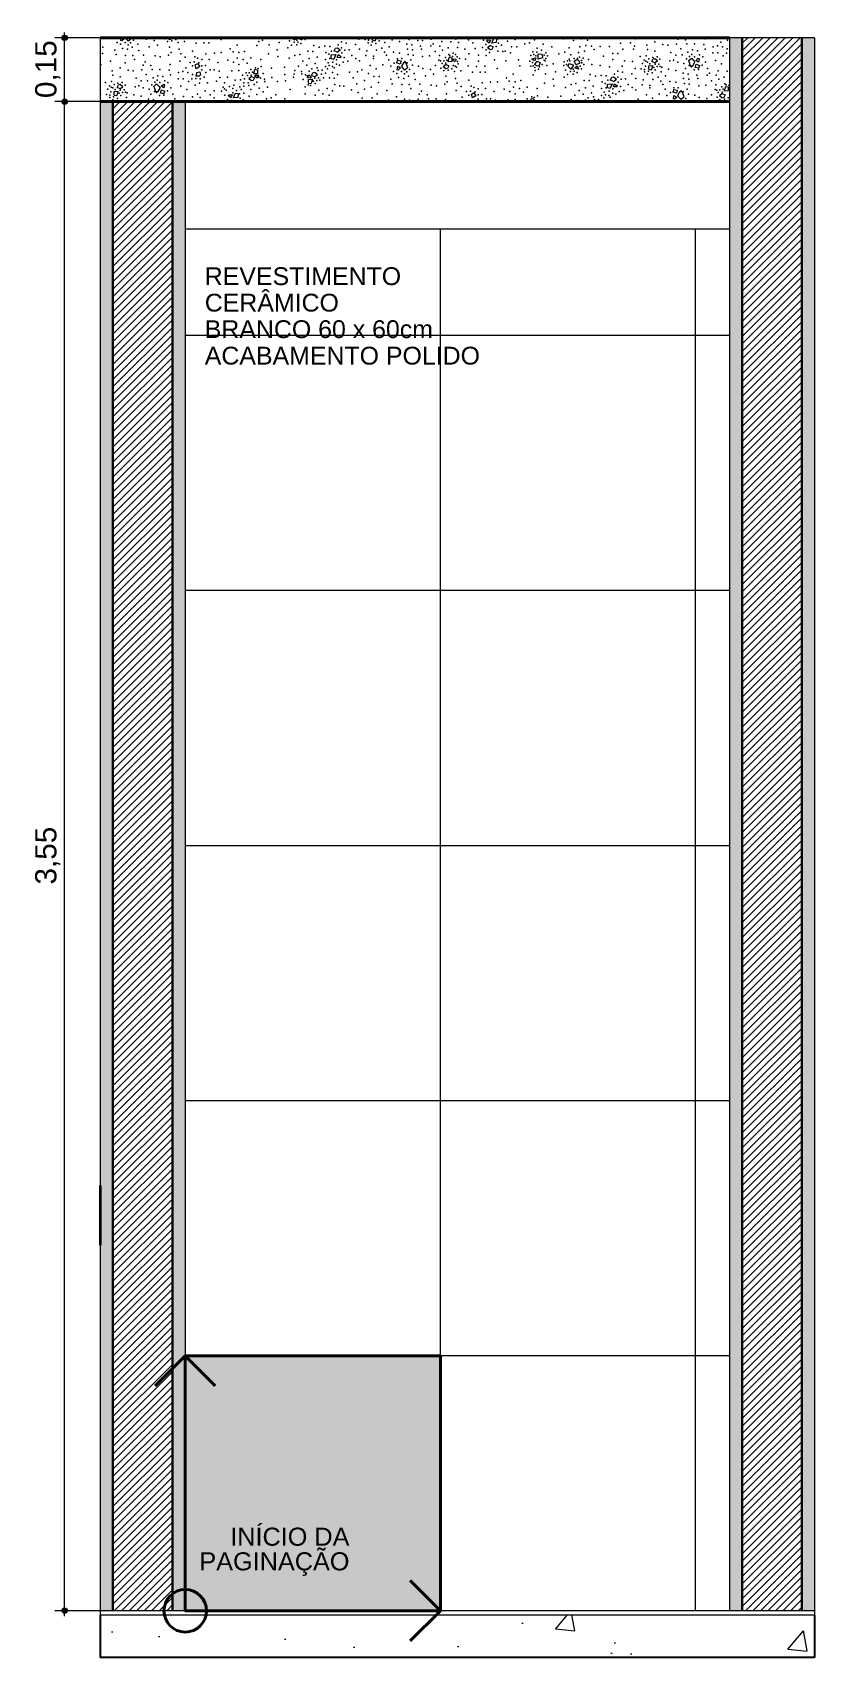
# Model space of a CAD drawing. Header units: metres. Extents: x -1.4 to 64, y -2.2 to 1.7.
# Drawn here: x 43.074 to 44.913, y -2.152 to 1.671 of the extents above; entities that cross this region are included whole.
import ezdxf

# ---------------------------------------------------------------- set-up
doc = ezdxf.new("R2010")
doc.units = ezdxf.units.M
doc.header["$MEASUREMENT"] = 0
for name, color, linetype, lineweight, true_color in [('0_Caneta_No__25', 7, 'Continuous', 13, 0x982312), ('ESTRUTURA-COB.EST_Caneta_No__9', 7, 'Continuous', 9, 0x020202), ('LAJES.EST_Caneta_No__254', 7, 'Continuous', 0, 0xd1c9ad), ('LAJES.EST_Caneta_No__97', 7, 'Continuous', 13, 0x6b6b6b), ('NOTAS-EXECUTIVO.ARQ_Caneta_No__12', 7, 'Continuous', 0, 0x030303), ('NOTAS-EXECUTIVO.ARQ_Caneta_No__24', 7, 'Continuous', 40, 0x851f10), ('PAREDE CONSTRUIR_Caneta_No__97', 7, 'Continuous', 13, 0x6b6b6b)]:
    doc.layers.add(name, color=color, linetype=linetype, lineweight=lineweight, true_color=true_color)
doc.layers.add('LAJES.EST', color=7, linetype='Continuous')
doc.layers.add('PAREDE CONSTRUIR', color=7, linetype='Continuous')
for name, color, linetype, lineweight in [('LAJES.EST_Caneta_No__1', 7, 'Continuous', 40), ('LAJES.EST_Caneta_No__241', 7, 'Continuous', 13), ('LAJES.EST_Caneta_No__4', 7, 'Continuous', 25), ('LAJES.EST_Caneta_No__7', 7, 'Continuous', 13), ('LOUCAS-METAIS.ARQ_Caneta_No__2', 7, 'Continuous', 35), ('NOTAS-EXECUTIVO.ARQ_Caneta_No__1', 7, 'Continuous', 40), ('PAREDE CONSTRUIR_Caneta_No__241', 7, 'Continuous', 13), ('PAREDE CONSTRUIR_Caneta_No__3', 7, 'Continuous', 30)]:
    doc.layers.add(name, color=color, linetype=linetype, lineweight=lineweight)
doc.styles.add('GENERATED_STYLE_1', font='arial.ttf')
doc.dimstyles.new('GENERATED_STYLE__1', dxfattribs={"dimtxt": 0.05, "dimasz": 0.02375, "dimexe": 0.18, "dimexo": 0.267183, "dimgap": 0, "dimtad": 1, "dimzin": 0, "dimdsep": 46, "dimtxsty": 'GENERATED_STYLE_1', "dimblk": 'ARROWHEAD_11', "dimblk1": 'ARROWHEAD_11', "dimblk2": 'ARROWHEAD_11', "dimcen": 0.09, "dimclrd": 256, "dimclre": 256, "dimclrt": 256, "dimadec": 0, "dimazin": 0, "dimtfac": 1, "dimtdec": 4, "dimtmove": 0, "dimatfit": 3, "dimfxl": 0, "dimtolj": 1, "dimtzin": 0, "dimarcsym": 0})
pattern_1 = [(45, (88.92751, -2.041855), (-0.0088388348, 0.0088388348), [])]

# ---------------------------------------------------------------- blocks, each defined once
blk = doc.blocks.new('*X122', base_point=(88.9275, -2.0419))
at = {"layer": 'LAJES.EST_Caneta_No__241', "color": 7, "linetype": 'Continuous', "lineweight": 13}
for p, q in [((43.282, 1.6518), (43.2831, 1.6581)), ((43.2845, 1.6508), (43.282, 1.6518)), ((43.29, 1.6559), (43.2845, 1.6508)), ((43.2861, 1.6581), (43.29, 1.6559)), ((43.2943, 1.6567), (43.2934, 1.6581)), ((43.3004, 1.6504), (43.2943, 1.6567)), ((43.3062, 1.656), (43.3004, 1.6504)), ((43.3059, 1.6581), (43.3062, 1.656)), ((43.3965, 1.6536), (43.3908, 1.6581)), ((43.4005, 1.6546), (43.3965, 1.6536)), ((43.4022, 1.6581), (43.4005, 1.6546)), ((43.6848, 1.6581), (43.6902, 1.6532)), ((43.694, 1.6581), (43.6902, 1.6532)), ((43.6998, 1.6563), (43.7022, 1.6581)), ((43.7075, 1.653), (43.6998, 1.6563)), ((43.7069, 1.6581), (43.7084, 1.6539)), ((43.7084, 1.6539), (43.7075, 1.653)), ((43.8739, 1.6527), (43.8741, 1.6581)), ((43.8739, 1.6527), (43.8804, 1.6513)), ((43.8821, 1.6581), (43.8804, 1.6513)), ((43.9831, 1.657), (43.9834, 1.6581)), ((43.9913, 1.6555), (43.9831, 1.657)), ((43.9913, 1.6555), (43.9923, 1.6581)), ((44.1428, 1.6506), (44.1434, 1.6532)), ((44.1485, 1.6458), (44.1428, 1.6506)), ((44.1434, 1.6532), (44.1514, 1.6529)), ((44.1514, 1.6529), (44.1485, 1.6458)), ((44.1546, 1.6459), (44.1589, 1.6566)), ((44.1651, 1.6469), (44.1546, 1.6459)), ((44.1654, 1.6552), (44.1589, 1.6566)), ((44.1654, 1.6552), (44.1651, 1.6469)), ((43.7767, 1.6095), (43.777, 1.6178)), ((43.7767, 1.6095), (43.7832, 1.608)), ((43.777, 1.6178), (43.7875, 1.6187)), ((43.7875, 1.6187), (43.7832, 1.608)), ((43.7841, 1.6274), (43.7872, 1.6338)), ((43.7908, 1.6242), (43.7841, 1.6274)), ((43.7872, 1.6338), (43.7913, 1.6348)), ((43.7907, 1.6118), (43.7936, 1.6188)), ((43.7987, 1.6114), (43.7907, 1.6118)), ((43.7908, 1.6242), (43.7976, 1.6298)), ((43.7913, 1.6348), (43.7976, 1.6298)), ((43.7936, 1.6188), (43.7994, 1.614)), ((43.7994, 1.614), (43.7987, 1.6114)), ((44.0518, 1.6015), (44.0544, 1.6118)), ((44.0608, 1.6104), (44.0544, 1.6118)), ((44.0608, 1.6104), (44.0605, 1.6021)), ((44.0627, 1.6057), (44.0634, 1.6084)), ((44.0668, 1.6024), (44.0627, 1.6057)), ((44.0634, 1.6084), (44.0697, 1.6081)), ((44.0707, 1.6065), (44.0695, 1.6034)), ((44.0707, 1.6065), (44.0697, 1.6081)), ((44.1513, 1.6404), (44.1445, 1.6348)), ((44.1508, 1.6298), (44.1445, 1.6348)), ((44.1549, 1.6308), (44.1508, 1.6298)), ((44.1513, 1.6404), (44.158, 1.6372)), ((44.158, 1.6372), (44.1549, 1.6308)), ((44.2495, 1.6075), (44.2496, 1.6089)), ((44.256, 1.6038), (44.2495, 1.6075)), ((44.2496, 1.6089), (44.2577, 1.6111)), ((44.2577, 1.6111), (44.256, 1.6038)), ((44.2635, 1.6082), (44.2632, 1.6195)), ((44.2727, 1.619), (44.2632, 1.6195)), ((44.2737, 1.6107), (44.2635, 1.6082)), ((44.2727, 1.619), (44.2737, 1.6107)), ((44.3484, 1.6029), (44.3542, 1.6069)), ((44.3542, 1.6069), (44.3583, 1.6058)), ((44.3583, 1.6058), (44.3613, 1.5983)), ((44.5311, 1.6021), (44.5342, 1.6084)), ((44.5342, 1.6084), (44.5383, 1.6095)), ((44.5383, 1.6095), (44.5446, 1.6044)), ((44.618, 1.6048), (44.6238, 1.6104)), ((44.6238, 1.6104), (44.6299, 1.6041)), ((44.6341, 1.6049), (44.6396, 1.61)), ((44.6396, 1.61), (44.6421, 1.609)), ((44.6421, 1.609), (44.6407, 1.6012)), ((43.4628, 1.5972), (43.4567, 1.5944)), ((43.4594, 1.5855), (43.4567, 1.5944)), ((43.4605, 1.5769), (43.4584, 1.5683)), ((43.4664, 1.5681), (43.4584, 1.5683)), ((43.4675, 1.5903), (43.4594, 1.5855)), ((43.4605, 1.5769), (43.4677, 1.5784)), ((43.4628, 1.5972), (43.4675, 1.5903)), ((43.4691, 1.5714), (43.4664, 1.5681)), ((43.4677, 1.5784), (43.4691, 1.5714)), ((43.5895, 1.5673), (43.5827, 1.5618)), ((43.5895, 1.5673), (43.5962, 1.5642)), ((43.5945, 1.5732), (43.5971, 1.5836)), ((43.6032, 1.5738), (43.5945, 1.5732)), ((43.6036, 1.5821), (43.5971, 1.5836)), ((43.5971, 1.568), (43.5978, 1.5706)), ((43.6029, 1.5632), (43.5971, 1.568)), ((43.5978, 1.5706), (43.6057, 1.5702)), ((43.6057, 1.5702), (43.6029, 1.5632)), ((43.6036, 1.5821), (43.6032, 1.5738)), ((43.7213, 1.5637), (43.7241, 1.5707)), ((43.7241, 1.5707), (43.7299, 1.5659)), ((43.7308, 1.5697), (43.7339, 1.5761)), ((43.7375, 1.5665), (43.7308, 1.5697)), ((43.7339, 1.5761), (43.738, 1.5771)), ((43.7375, 1.5665), (43.7443, 1.5721)), ((43.738, 1.5771), (43.7443, 1.5721)), ((43.9328, 1.6053), (43.9305, 1.599)), ((43.939, 1.5962), (43.9305, 1.599)), ((43.9318, 1.5832), (43.9332, 1.5911)), ((43.9343, 1.5822), (43.9318, 1.5832)), ((43.9328, 1.6053), (43.941, 1.6038)), ((43.9332, 1.5911), (43.9398, 1.5873)), ((43.9398, 1.5873), (43.9343, 1.5822)), ((43.941, 1.6038), (43.939, 1.5962)), ((43.9465, 1.5996), (43.9419, 1.5917)), ((43.9441, 1.5882), (43.9419, 1.5917)), ((43.9502, 1.5819), (43.9441, 1.5882)), ((43.9525, 1.6), (43.9465, 1.5996)), ((43.956, 1.5874), (43.9502, 1.5819)), ((43.9555, 1.5916), (43.9525, 1.6)), ((43.9555, 1.5916), (43.956, 1.5874)), ((44.0468, 1.5956), (44.0399, 1.59)), ((44.0463, 1.585), (44.0399, 1.59)), ((44.0504, 1.586), (44.0463, 1.585)), ((44.0468, 1.5956), (44.0534, 1.5924)), ((44.0534, 1.5924), (44.0504, 1.586)), ((44.0605, 1.6021), (44.0518, 1.6015)), ((44.0668, 1.6024), (44.0695, 1.6034)), ((44.2606, 1.6035), (44.2553, 1.5956)), ((44.2623, 1.5917), (44.2553, 1.5956)), ((44.2606, 1.6035), (44.2683, 1.6001)), ((44.2662, 1.5933), (44.2623, 1.5917)), ((44.2683, 1.6001), (44.2662, 1.5933)), ((44.333, 1.5911), (44.3374, 1.5981)), ((44.333, 1.5911), (44.3401, 1.5847)), ((44.3374, 1.5981), (44.347, 1.5937)), ((44.347, 1.5937), (44.3401, 1.5847)), ((44.3522, 1.5955), (44.3484, 1.6029)), ((44.3497, 1.5877), (44.3556, 1.5924)), ((44.3573, 1.5844), (44.3497, 1.5877)), ((44.3522, 1.5955), (44.3613, 1.5983)), ((44.3556, 1.5924), (44.3583, 1.5853)), ((44.3583, 1.5853), (44.3573, 1.5844)), ((44.5237, 1.5841), (44.524, 1.5924)), ((44.5237, 1.5841), (44.5302, 1.5827)), ((44.524, 1.5924), (44.5327, 1.593)), ((44.5327, 1.593), (44.5302, 1.5827)), ((44.5378, 1.5989), (44.5311, 1.6021)), ((44.5378, 1.5989), (44.5446, 1.6044)), ((44.6184, 1.6006), (44.618, 1.6048)), ((44.6184, 1.6006), (44.6214, 1.5922)), ((44.6214, 1.5922), (44.6274, 1.5926)), ((44.6274, 1.5926), (44.632, 1.6006)), ((44.6299, 1.6041), (44.632, 1.6006)), ((44.6329, 1.5884), (44.635, 1.5961)), ((44.6411, 1.5869), (44.6329, 1.5884)), ((44.6407, 1.6012), (44.6341, 1.6049)), ((44.635, 1.5961), (44.6434, 1.5932)), ((44.6411, 1.5869), (44.6434, 1.5932)), ((43.2661, 1.5235), (43.2665, 1.5318)), ((43.2665, 1.5318), (43.2752, 1.5324)), ((43.2752, 1.5324), (43.2726, 1.5221)), ((43.2735, 1.5415), (43.2766, 1.5478)), ((43.2802, 1.5383), (43.2735, 1.5415)), ((43.2766, 1.5478), (43.2807, 1.5489)), ((43.2802, 1.5383), (43.287, 1.5439)), ((43.2807, 1.5489), (43.287, 1.5439)), ((43.3604, 1.5442), (43.3662, 1.5498)), ((43.3608, 1.54), (43.3604, 1.5442)), ((43.3608, 1.54), (43.3638, 1.5316)), ((43.3638, 1.5316), (43.3698, 1.532)), ((43.3662, 1.5498), (43.3723, 1.5435)), ((43.3698, 1.532), (43.3744, 1.54)), ((43.3723, 1.5435), (43.3744, 1.54)), ((43.3753, 1.5278), (43.3774, 1.5355)), ((43.3765, 1.5443), (43.3821, 1.5494)), ((43.3831, 1.5406), (43.3765, 1.5443)), ((43.3774, 1.5355), (43.3858, 1.5326)), ((43.3821, 1.5494), (43.3846, 1.5484)), ((43.3846, 1.5484), (43.3831, 1.5406)), ((43.3835, 1.5263), (43.3858, 1.5326)), ((43.589, 1.5568), (43.5827, 1.5618)), ((43.5931, 1.5578), (43.589, 1.5568)), ((43.5962, 1.5642), (43.5931, 1.5578)), ((43.7292, 1.5633), (43.7213, 1.5637)), ((43.7234, 1.5518), (43.7237, 1.5601)), ((43.7234, 1.5518), (43.7299, 1.5503)), ((43.7237, 1.5601), (43.7324, 1.5606)), ((43.7299, 1.5659), (43.7292, 1.5633)), ((43.7324, 1.5606), (43.7299, 1.5503)), ((44.4265, 1.5409), (44.4268, 1.5492)), ((44.4265, 1.5409), (44.433, 1.5394)), ((44.4268, 1.5492), (44.4373, 1.5501)), ((44.4373, 1.5501), (44.433, 1.5394)), ((44.4339, 1.5588), (44.437, 1.5652)), ((44.4406, 1.5557), (44.4339, 1.5588)), ((44.437, 1.5652), (44.4411, 1.5662)), ((44.4405, 1.5432), (44.4434, 1.5502)), ((44.4485, 1.5428), (44.4405, 1.5432)), ((44.4406, 1.5557), (44.4474, 1.5612)), ((44.4411, 1.5662), (44.4474, 1.5612)), ((44.4434, 1.5502), (44.4492, 1.5454)), ((44.4492, 1.5454), (44.4485, 1.5428)), ((44.5826, 1.5367), (44.5803, 1.5305)), ((44.5888, 1.5276), (44.5803, 1.5305)), ((44.5826, 1.5367), (44.5908, 1.5353)), ((44.5908, 1.5353), (44.5888, 1.5276)), ((44.5963, 1.5311), (44.5917, 1.5231)), ((44.6023, 1.5314), (44.5963, 1.5311)), ((44.6053, 1.523), (44.6023, 1.5314)), ((44.7016, 1.5329), (44.7042, 1.5432)), ((44.7103, 1.5335), (44.7016, 1.5329)), ((44.7107, 1.5418), (44.7042, 1.5432)), ((44.7107, 1.5418), (44.7103, 1.5335)), ((44.7125, 1.5371), (44.7132, 1.5398)), ((44.7135, 1.5363), (44.7125, 1.5371)), ((44.7132, 1.5398), (44.7135, 1.5397)), ((43.2661, 1.5235), (43.2726, 1.5221)), ((43.3835, 1.5263), (43.3753, 1.5278)), ((43.535, 1.5214), (43.5357, 1.524)), ((43.5408, 1.5166), (43.535, 1.5214)), ((43.5357, 1.524), (43.5436, 1.5237)), ((43.5436, 1.5112), (43.5398, 1.5081)), ((43.5436, 1.5237), (43.5408, 1.5166)), ((43.5436, 1.5112), (43.55, 1.5081)), ((43.5469, 1.5167), (43.5512, 1.5274)), ((43.5573, 1.5177), (43.5469, 1.5167)), ((43.5577, 1.526), (43.5512, 1.5274)), ((43.5577, 1.526), (43.5573, 1.5177)), ((44.1126, 1.5286), (44.1065, 1.5258)), ((44.1092, 1.5169), (44.1065, 1.5258)), ((44.1173, 1.5217), (44.1092, 1.5169)), ((44.1103, 1.5083), (44.1102, 1.5081)), ((44.1103, 1.5083), (44.1175, 1.5098)), ((44.1126, 1.5286), (44.1173, 1.5217)), ((44.1175, 1.5098), (44.1178, 1.5081)), ((44.2452, 1.5081), (44.2469, 1.515)), ((44.2534, 1.5135), (44.2469, 1.515)), ((44.2534, 1.5135), (44.2532, 1.5081)), ((44.3863, 1.5081), (44.3878, 1.5085)), ((44.3878, 1.5085), (44.3883, 1.5081)), ((44.5816, 1.5146), (44.583, 1.5225)), ((44.5841, 1.5136), (44.5816, 1.5146)), ((44.583, 1.5225), (44.5896, 1.5187)), ((44.5896, 1.5187), (44.5841, 1.5136)), ((44.5939, 1.5196), (44.5917, 1.5231)), ((44.6, 1.5133), (44.5939, 1.5196)), ((44.6058, 1.5188), (44.6, 1.5133)), ((44.6053, 1.523), (44.6058, 1.5188)), ((44.6966, 1.527), (44.6898, 1.5214)), ((44.6961, 1.5164), (44.6898, 1.5214)), ((44.7002, 1.5175), (44.6961, 1.5164)), ((44.6966, 1.527), (44.7033, 1.5238)), ((44.7033, 1.5238), (44.7002, 1.5175))]:
    blk.add_line(p, q, dxfattribs=at)
for p in [(43.2736, 1.6472), (43.2925, 1.6474), (43.3045, 1.6467), (43.3115, 1.6524), (43.3422, 1.6549), (43.3603, 1.6522), (43.3851, 1.6555), (43.3916, 1.6495), (43.4019, 1.6509), (43.411, 1.6541), (43.4169, 1.6474), (43.4216, 1.6575), (43.4315, 1.6491), (43.4592, 1.6459), (43.477, 1.6462), (43.4889, 1.6463), (43.5176, 1.6544), (43.6063, 1.6568), (43.6067, 1.6498), (43.6149, 1.6529), (43.6547, 1.6471), (43.6784, 1.651), (43.6897, 1.6477), (43.6963, 1.6528), (43.6982, 1.6479), (43.7057, 1.645), (43.7155, 1.654), (43.801, 1.6483), (43.8119, 1.6459), (43.8421, 1.6548), (43.8563, 1.654), (43.8636, 1.6466), (43.8642, 1.6523), (43.8729, 1.6485), (43.8816, 1.6445), (43.8856, 1.6573), (43.8893, 1.6512), (43.9032, 1.6469), (43.905, 1.6578), (43.9202, 1.6533), (43.9373, 1.6497), (43.9603, 1.6545), (43.9809, 1.6517), (43.9912, 1.6521), (44.0118, 1.6546), (44.0169, 1.6439), (44.037, 1.6491), (44.0583, 1.6484), (44.0701, 1.6546), (44.0765, 1.6469), (44.0999, 1.6534), (44.1096, 1.6462), (44.1346, 1.6527), (44.1689, 1.6555), (44.1706, 1.6454), (44.1791, 1.6572), (44.1914, 1.6502), (44.2094, 1.6538), (44.2321, 1.6438), (44.2432, 1.6462), (44.2546, 1.6536), (44.3233, 1.6556), (44.347, 1.6521), (44.3648, 1.6559), (44.3794, 1.6528), (44.4573, 1.6453), (44.4805, 1.6461), (44.4925, 1.6556), (44.5379, 1.6485), (44.5918, 1.6547), (44.61, 1.6533), (44.6136, 1.6439), (44.631, 1.644), (44.6558, 1.6557), (44.6928, 1.6479), (44.7085, 1.6526), (43.2386, 1.6215), (43.2394, 1.6361), (43.2675, 1.6293), (43.2707, 1.6186), (43.2813, 1.643), (43.2856, 1.6331), (43.2931, 1.6168), (43.2977, 1.6312), (43.2992, 1.6417), (43.3088, 1.6364), (43.3105, 1.6169), (43.3142, 1.6075), (43.3221, 1.6429), (43.3247, 1.6284), (43.3351, 1.6176), (43.3485, 1.6371), (43.3624, 1.6154), (43.3679, 1.641), (43.3745, 1.6135), (43.3943, 1.6177), (43.3964, 1.6364), (43.4, 1.6234), (43.4191, 1.6313), (43.4231, 1.6201), (43.4329, 1.6124), (43.4505, 1.6268), (43.4561, 1.6132), (43.4623, 1.61), (43.4724, 1.607), (43.4818, 1.6205), (43.4901, 1.6072), (43.5019, 1.6224), (43.518, 1.6234), (43.5334, 1.6056), (43.5394, 1.6323), (43.5459, 1.6248), (43.5553, 1.6411), (43.5554, 1.6103), (43.5593, 1.6234), (43.57, 1.6072), (43.5731, 1.626), (43.5878, 1.611), (43.6019, 1.64), (43.6114, 1.6074), (43.629, 1.6203), (43.6307, 1.6419), (43.6493, 1.6297), (43.6509, 1.6138), (43.6748, 1.6343), (43.6782, 1.6102), (43.6831, 1.6408), (43.6915, 1.6169), (43.696, 1.6413), (43.7027, 1.6192), (43.7217, 1.6264), (43.7253, 1.6093), (43.7335, 1.6263), (43.7363, 1.6404), (43.7434, 1.6128), (43.7485, 1.6363), (43.7616, 1.6384), (43.763, 1.6075), (43.7645, 1.6235), (43.7715, 1.6193), (43.7732, 1.6091), (43.7737, 1.6376), (43.7775, 1.6271), (43.7892, 1.6064), (43.7932, 1.6414), (43.8007, 1.6344), (43.8017, 1.6225), (43.8076, 1.6119), (43.8091, 1.6293), (43.8191, 1.6299), (43.8252, 1.6169), (43.834, 1.6423), (43.8349, 1.6097), (43.8437, 1.6313), (43.8582, 1.6162), (43.8609, 1.6279), (43.8708, 1.6412), (43.8764, 1.6094), (43.8765, 1.6147), (43.8831, 1.6288), (43.8962, 1.634), (43.9023, 1.6244), (43.9072, 1.617), (43.9123, 1.6062), (43.9134, 1.6373), (43.9235, 1.624), (43.9329, 1.6088), (43.9373, 1.6222), (43.9432, 1.6091), (43.9549, 1.6433), (43.9559, 1.6313), (43.9579, 1.6192), (43.9639, 1.6063), (43.9663, 1.6416), (43.9682, 1.6295), (43.9692, 1.6176), (43.9868, 1.6387), (43.9889, 1.6313), (43.9917, 1.614), (44.0081, 1.6157), (44.0112, 1.6391), (44.0213, 1.6258), (44.0315, 1.6162), (44.0324, 1.6387), (44.0385, 1.629), (44.0454, 1.6118), (44.0491, 1.6057), (44.0516, 1.6343), (44.0531, 1.6186), (44.0559, 1.6161), (44.0619, 1.6145), (44.064, 1.6219), (44.0691, 1.6189), (44.0727, 1.6132), (44.0738, 1.6351), (44.0785, 1.6091), (44.0911, 1.6318), (44.0926, 1.6082), (44.1008, 1.6208), (44.1156, 1.6332), (44.1229, 1.6172), (44.133, 1.6353), (44.1404, 1.6422), (44.1411, 1.6163), (44.1414, 1.6302), (44.1489, 1.6233), (44.1609, 1.6065), (44.1646, 1.6376), (44.1684, 1.627), (44.1776, 1.6412), (44.1805, 1.6263), (44.1863, 1.6268), (44.1985, 1.6227), (44.2012, 1.6367), (44.213, 1.6367), (44.2175, 1.6063), (44.2461, 1.6162), (44.2512, 1.6252), (44.2537, 1.6187), (44.2582, 1.6161), (44.2602, 1.6242), (44.2609, 1.6338), (44.271, 1.6287), (44.2755, 1.6435), (44.2774, 1.6057), (44.2778, 1.6176), (44.2812, 1.623), (44.2815, 1.6095), (44.2856, 1.6159), (44.2958, 1.6367), (44.3121, 1.6204), (44.3266, 1.6243), (44.3364, 1.6346), (44.3367, 1.6078), (44.3403, 1.6182), (44.348, 1.6098), (44.3557, 1.6098), (44.3583, 1.6235), (44.3611, 1.613), (44.3616, 1.6371), (44.3694, 1.6103), (44.3724, 1.6265), (44.3754, 1.6397), (44.3819, 1.6068), (44.3889, 1.6383), (44.3954, 1.6308), (44.4094, 1.6381), (44.4175, 1.6148), (44.4317, 1.6381), (44.4388, 1.6213), (44.4394, 1.6072), (44.4507, 1.6214), (44.463, 1.6318), (44.4874, 1.6318), (44.4904, 1.6384), (44.5032, 1.614), (44.5132, 1.6055), (44.5179, 1.6156), (44.5191, 1.6409), (44.5204, 1.6306), (44.5238, 1.609), (44.5329, 1.6122), (44.5383, 1.6267), (44.5431, 1.6135), (44.5497, 1.6076), (44.5566, 1.6428), (44.5688, 1.6409), (44.5757, 1.6237), (44.5819, 1.6059), (44.5875, 1.6177), (44.589, 1.6432), (44.5994, 1.6324), (44.6021, 1.6179), (44.6126, 1.6084), (44.6153, 1.6244), (44.6196, 1.6141), (44.6249, 1.6191), (44.6264, 1.6296), (44.6316, 1.6134), (44.6385, 1.6277), (44.6428, 1.6178), (44.6505, 1.6136), (44.6534, 1.6423), (44.6566, 1.6315), (44.6741, 1.6225), (44.6748, 1.6371), (44.6855, 1.6394), (44.6862, 1.6226), (44.6972, 1.6372), (44.6988, 1.6159), (44.7065, 1.6223), (44.7083, 1.6323), (43.2349, 1.5951), (43.2576, 1.6029), (43.2615, 1.5803), (43.2628, 1.57), (43.2803, 1.5879), (43.2923, 1.5996), (43.299, 1.5822), (43.3112, 1.5803), (43.3314, 1.5826), (43.3342, 1.5941), (43.3393, 1.6015), (43.3418, 1.5718), (43.3524, 1.5927), (43.356, 1.5833), (43.3688, 1.569), (43.3734, 1.5834), (43.3958, 1.5817), (43.3982, 1.5951), (43.3991, 1.5709), (43.4173, 1.5765), (43.421, 1.6029), (43.4279, 1.5788), (43.4352, 1.5873), (43.4396, 1.5766), (43.445, 1.6003), (43.4507, 1.5717), (43.4509, 1.592), (43.4544, 1.6016), (43.4653, 1.5995), (43.4727, 1.5826), (43.4728, 1.5925), (43.4809, 1.5933), (43.4822, 1.5765), (43.4923, 1.5832), (43.5013, 1.5829), (43.5101, 1.6002), (43.5133, 1.5797), (43.5433, 1.5807), (43.5473, 1.6006), (43.5594, 1.5816), (43.5598, 1.595), (43.5685, 1.57), (43.5768, 1.5755), (43.5789, 1.5986), (43.5801, 1.5697), (43.5841, 1.5758), (43.5881, 1.5836), (43.5889, 1.5703), (43.5919, 1.5775), (43.5986, 1.5878), (43.6046, 1.5863), (43.6118, 1.5906), (43.6165, 1.5742), (43.6361, 1.5867), (43.6673, 1.5891), (43.6675, 1.572), (43.6897, 1.5725), (43.6912, 1.5813), (43.7, 1.5915), (43.7066, 1.5789), (43.7075, 1.5734), (43.71, 1.6029), (43.7162, 1.5707), (43.7197, 1.5941), (43.7203, 1.5687), (43.7252, 1.58), (43.7316, 1.5852), (43.7393, 1.5976), (43.7437, 1.5878), (43.7459, 1.5815), (43.754, 1.5726), (43.7556, 1.5818), (43.7631, 1.5909), (43.7633, 1.5746), (43.7681, 1.5853), (43.7693, 1.5989), (43.7723, 1.5927), (43.7796, 1.591), (43.7802, 1.5768), (43.7807, 1.6009), (43.7834, 1.5875), (43.789, 1.5962), (43.7913, 1.5718), (43.7966, 1.594), (43.8046, 1.6007), (43.8155, 1.6031), (43.8195, 1.5771), (43.8389, 1.5779), (43.8434, 1.604), (43.849, 1.5825), (43.8644, 1.5741), (43.8688, 1.593), (43.8771, 1.5674), (43.8824, 1.5851), (43.8892, 1.5675), (43.8984, 1.5943), (43.9167, 1.5914), (43.9235, 1.5786), (43.9249, 1.5984), (43.9311, 1.5744), (43.9423, 1.5788), (43.949, 1.5731), (43.9501, 1.6021), (43.9543, 1.5781), (43.9551, 1.5996), (43.9586, 1.5678), (43.9613, 1.5838), (43.9677, 1.5941), (43.9719, 1.5743), (43.982, 1.5915), (43.9921, 1.5863), (43.9983, 1.5685), (44.0102, 1.5836), (44.0177, 1.5724), (44.0218, 1.593), (44.0298, 1.6053), (44.0341, 1.6038), (44.0349, 1.5869), (44.0374, 1.598), (44.0414, 1.6041), (44.0414, 1.5809), (44.0462, 1.5986), (44.0463, 1.5678), (44.0517, 1.5823), (44.0608, 1.5855), (44.0639, 1.5934), (44.0667, 1.5788), (44.068, 1.5915), (44.0714, 1.5889), (44.0738, 1.6024), (44.0756, 1.5967), (44.0813, 1.5805), (44.0989, 1.5921), (44.1091, 1.5773), (44.1182, 1.5904), (44.123, 1.6029), (44.1268, 1.5776), (44.1381, 1.5918), (44.1387, 1.5777), (44.1675, 1.5858), (44.1877, 1.6041), (44.2051, 1.5725), (44.2205, 1.5924), (44.2441, 1.603), (44.2461, 1.5916), (44.2506, 1.6003), (44.2517, 1.5714), (44.252, 1.592), (44.2561, 1.5882), (44.2565, 1.5812), (44.2647, 1.5843), (44.2669, 1.5902), (44.2729, 1.595), (44.2804, 1.6037), (44.2805, 1.5733), (44.2841, 1.5933), (44.2986, 1.5972), (44.3045, 1.5785), (44.3239, 1.5933), (44.325, 1.6016), (44.3282, 1.5824), (44.3299, 1.5954), (44.3322, 1.604), (44.3329, 1.5722), (44.3378, 1.6043), (44.3395, 1.5791), (44.3458, 1.5727), (44.3461, 1.5842), (44.348, 1.5793), (44.3555, 1.5764), (44.362, 1.5916), (44.3653, 1.5854), (44.3654, 1.6045), (44.3661, 1.599), (44.3709, 1.5955), (44.3861, 1.5718), (44.3899, 1.595), (44.3983, 1.5677), (44.4094, 1.5933), (44.4114, 1.5698), (44.4235, 1.569), (44.4311, 1.5896), (44.443, 1.5728), (44.4509, 1.5797), (44.4615, 1.5916), (44.4617, 1.5773), (44.4664, 1.6041), (44.4838, 1.5737), (44.4857, 1.6024), (44.492, 1.5863), (44.5061, 1.5854), (44.5089, 1.5978), (44.5134, 1.578), (44.514, 1.5837), (44.5163, 1.5915), (44.5165, 1.603), (44.5206, 1.601), (44.5206, 1.5726), (44.5227, 1.58), (44.5261, 1.5972), (44.5314, 1.5759), (44.5354, 1.5887), (44.5384, 1.5959), (44.5391, 1.5826), (44.5432, 1.5904), (44.5472, 1.5965), (44.5504, 1.5907), (44.5531, 1.5783), (44.5548, 1.5892), (44.5632, 1.5687), (44.57, 1.5847), (44.5734, 1.6037), (44.5872, 1.5811), (44.5919, 1.6008), (44.6048, 1.5747), (44.6063, 1.5981), (44.6101, 1.5859), (44.6161, 1.573), (44.6188, 1.5927), (44.6238, 1.5901), (44.6307, 1.5831), (44.6366, 1.5701), (44.641, 1.5835), (44.649, 1.5938), (44.6573, 1.6008), (44.661, 1.5705), (44.6616, 1.586), (44.6668, 1.5753), (44.6809, 1.6049), (44.6822, 1.5701), (44.6869, 1.5805), (44.6945, 1.597), (44.7081, 1.5798), (43.2457, 1.5534), (43.2513, 1.5372), (43.2556, 1.5449), (43.2587, 1.5309), (43.259, 1.5424), (43.2603, 1.5551), (43.263, 1.5404), (43.2662, 1.5484), (43.2685, 1.5366), (43.2753, 1.5516), (43.2807, 1.5661), (43.2808, 1.5353), (43.2855, 1.5529), (43.2856, 1.5298), (43.2896, 1.5359), (43.2921, 1.547), (43.2928, 1.5301), (43.3158, 1.5431), (43.3181, 1.5631), (43.3243, 1.5453), (43.3299, 1.5571), (43.3343, 1.5402), (43.3445, 1.5573), (43.3487, 1.5375), (43.355, 1.5478), (43.3577, 1.5638), (43.3612, 1.5321), (43.362, 1.5535), (43.3662, 1.5296), (43.3674, 1.5586), (43.374, 1.5528), (43.381, 1.5671), (43.3852, 1.5573), (43.3914, 1.5332), (43.3929, 1.553), (43.3997, 1.5403), (43.4165, 1.5619), (43.4233, 1.5443), (43.4286, 1.562), (43.4369, 1.5364), (43.4413, 1.5553), (43.4489, 1.5617), (43.4567, 1.5469), (43.4587, 1.5627), (43.4668, 1.5515), (43.4689, 1.5618), (43.4776, 1.5652), (43.4807, 1.5332), (43.4862, 1.5522), (43.5018, 1.5338), (43.507, 1.556), (43.5149, 1.5647), (43.5188, 1.5324), (43.5223, 1.5418), (43.5255, 1.5526), (43.5261, 1.5384), (43.5297, 1.5348), (43.5329, 1.5652), (43.5376, 1.544), (43.5451, 1.529), (43.5454, 1.5392), (43.548, 1.5466), (43.5506, 1.5583), (43.5537, 1.5345), (43.5621, 1.5428), (43.5637, 1.5593), (43.565, 1.5365), (43.5713, 1.5446), (43.5714, 1.5521), (43.573, 1.5613), (43.5811, 1.5524), (43.5833, 1.5461), (43.5877, 1.5363), (43.5953, 1.5487), (43.6018, 1.5539), (43.6066, 1.5652), (43.6073, 1.5398), (43.6107, 1.5632), (43.617, 1.531), (43.6195, 1.5605), (43.6204, 1.555), (43.627, 1.5424), (43.6374, 1.5648), (43.6505, 1.5551), (43.6689, 1.5573), (43.6801, 1.5366), (43.6877, 1.5656), (43.7105, 1.5597), (43.7152, 1.5432), (43.7224, 1.5476), (43.7284, 1.5461), (43.7351, 1.5564), (43.7381, 1.5635), (43.7388, 1.5503), (43.7429, 1.5581), (43.7469, 1.5642), (43.748, 1.5353), (43.7501, 1.5584), (43.7585, 1.5639), (43.7671, 1.5388), (43.7728, 1.5642), (43.7796, 1.5332), (43.7834, 1.5631), (43.785, 1.5481), (43.797, 1.5449), (43.8061, 1.5446), (43.8247, 1.536), (43.8281, 1.5641), (43.8373, 1.5501), (43.8404, 1.5298), (43.8548, 1.5374), (43.855, 1.5576), (43.8705, 1.5421), (43.8884, 1.5529), (43.9075, 1.5343), (43.9173, 1.5607), (43.9205, 1.55), (43.9354, 1.5645), (43.9421, 1.531), (43.9429, 1.5482), (43.9476, 1.5626), (43.9603, 1.5483), (43.964, 1.5389), (43.9745, 1.5598), (43.985, 1.5491), (43.9891, 1.5329), (44.0122, 1.5468), (44.0244, 1.5449), (44.0442, 1.5491), (44.0499, 1.5548), (44.0689, 1.5627), (44.0708, 1.5343), (44.0729, 1.5516), (44.0827, 1.5439), (44.0948, 1.5317), (44.1003, 1.5582), (44.1043, 1.533), (44.106, 1.5446), (44.1121, 1.5414), (44.1151, 1.5309), (44.1222, 1.5384), (44.1316, 1.5519), (44.1399, 1.5386), (44.1517, 1.5538), (44.1599, 1.5316), (44.1678, 1.5549), (44.1832, 1.537), (44.1892, 1.5637), (44.1957, 1.5562), (44.1971, 1.5321), (44.2052, 1.5417), (44.2091, 1.5548), (44.2198, 1.5386), (44.2229, 1.5574), (44.2288, 1.53), (44.2376, 1.5424), (44.2612, 1.5388), (44.2788, 1.5517), (44.2991, 1.5612), (44.3007, 1.5453), (44.3246, 1.5657), (44.328, 1.5416), (44.3413, 1.5483), (44.3525, 1.5506), (44.3598, 1.5343), (44.3715, 1.5578), (44.3751, 1.5407), (44.3833, 1.5577), (44.3891, 1.529), (44.3932, 1.5442), (44.4129, 1.5389), (44.4143, 1.5549), (44.4191, 1.5303), (44.4213, 1.5507), (44.4231, 1.5405), (44.4274, 1.5585), (44.4305, 1.5323), (44.4391, 1.5378), (44.4506, 1.5658), (44.4515, 1.5539), (44.4544, 1.5321), (44.4574, 1.5433), (44.4589, 1.5607), (44.4653, 1.5345), (44.4689, 1.5613), (44.475, 1.5483), (44.4847, 1.5411), (44.4932, 1.5354), (44.4935, 1.5627), (44.508, 1.5476), (44.5107, 1.5594), (44.5262, 1.5408), (44.5263, 1.5461), (44.5329, 1.5602), (44.546, 1.5654), (44.5522, 1.5558), (44.557, 1.5484), (44.5622, 1.5376), (44.5734, 1.5554), (44.5747, 1.5298), (44.5827, 1.5402), (44.5872, 1.5536), (44.5931, 1.5405), (44.6, 1.5335), (44.6049, 1.531), (44.6057, 1.5627), (44.6077, 1.5506), (44.6137, 1.5377), (44.6181, 1.5609), (44.619, 1.549), (44.6387, 1.5627), (44.6415, 1.5454), (44.6579, 1.5471), (44.6711, 1.5572), (44.6796, 1.5367), (44.6813, 1.5476), (44.6839, 1.5352), (44.6872, 1.5294), (44.6883, 1.5605), (44.6912, 1.5355), (44.6952, 1.5432), (44.696, 1.53), (44.699, 1.5371), (44.7014, 1.5657), (44.7029, 1.55), (44.7057, 1.5475), (44.7117, 1.5459), (43.2344, 1.5257), (43.2485, 1.5248), (43.2558, 1.5174), (43.2564, 1.5231), (43.263, 1.512), (43.2651, 1.5194), (43.2738, 1.5153), (43.2778, 1.5282), (43.2816, 1.5221), (43.2955, 1.5177), (43.2972, 1.5286), (43.3124, 1.5242), (43.3296, 1.5205), (43.3472, 1.5141), (43.3525, 1.5254), (43.3585, 1.5124), (43.3731, 1.5225), (43.379, 1.5095), (43.3834, 1.5229), (43.4034, 1.5099), (43.404, 1.5254), (43.4092, 1.5147), (43.4246, 1.5095), (43.4293, 1.5199), (43.4505, 1.5192), (43.4623, 1.5254), (43.4688, 1.5177), (43.4921, 1.5242), (43.5018, 1.517), (43.5268, 1.5235), (43.5327, 1.513), (43.5568, 1.5084), (43.5611, 1.5264), (43.5629, 1.5162), (43.5698, 1.512), (43.5713, 1.528), (43.5836, 1.5211), (43.6016, 1.5246), (43.6243, 1.5147), (43.6355, 1.517), (43.6468, 1.5244), (43.6678, 1.5143), (43.7156, 1.5265), (43.7392, 1.5229), (43.757, 1.5267), (43.7677, 1.5105), (43.7716, 1.5236), (43.7811, 1.5091), (43.8016, 1.5089), (43.8239, 1.5089), (43.8495, 1.5161), (43.8728, 1.5169), (43.8826, 1.5092), (43.8847, 1.5265), (43.9113, 1.5117), (43.9301, 1.5193), (43.9488, 1.5136), (43.961, 1.5117), (43.9812, 1.514), (43.984, 1.5255), (44.0022, 1.5241), (44.0058, 1.5147), (44.0233, 1.5148), (44.0456, 1.5131), (44.048, 1.5265), (44.0777, 1.5102), (44.085, 1.5187), (44.1007, 1.5234), (44.1225, 1.514), (44.1227, 1.5239), (44.1308, 1.5247), (44.1421, 1.5146), (44.1511, 1.5143), (44.1631, 1.5111), (44.1931, 1.5121), (44.2092, 1.513), (44.2096, 1.5265), (44.2379, 1.515), (44.2417, 1.5089), (44.2484, 1.5192), (44.2544, 1.5177), (44.2616, 1.522), (44.286, 1.5182), (44.3171, 1.5205), (44.341, 1.5127), (44.3498, 1.5229), (44.3564, 1.5103), (44.3695, 1.5255), (44.375, 1.5114), (44.3815, 1.5166), (44.3935, 1.5192), (44.3957, 1.5129), (44.4054, 1.5132), (44.4129, 1.5223), (44.4179, 1.5167), (44.4221, 1.5241), (44.4294, 1.5224), (44.43, 1.5082), (44.4332, 1.5189), (44.4388, 1.5276), (44.4464, 1.5254), (44.4693, 1.5085), (44.4887, 1.5093), (44.4988, 1.5139), (44.5186, 1.5244), (44.5322, 1.5165), (44.5482, 1.5257), (44.5665, 1.5228), (44.5733, 1.51), (44.5921, 1.5102), (44.6041, 1.5095), (44.6111, 1.5152), (44.6175, 1.5255), (44.6318, 1.5229), (44.6419, 1.5177), (44.66, 1.5151), (44.6716, 1.5244), (44.6847, 1.5183), (44.6912, 1.5124), (44.7015, 1.5137), (44.7106, 1.5169)]:
    blk.add_point(p, dxfattribs=at)
blk = doc.blocks.new('*D123', base_point=(88.9275, -2.0419))
at = {"layer": '0_Caneta_No__25', "linetype": 'Continuous', "lineweight": 13, "true_color": 0x982312}
for points in [[(43.1436, 1.5081), (43.1441, 1.5058), (43.1454, 1.5037), (43.1475, 1.5024), (43.1498, 1.5019), (43.1522, 1.5024), (43.1543, 1.5037), (43.1556, 1.5058), (43.1561, 1.5081), (43.1556, 1.5105), (43.1543, 1.5126), (43.1522, 1.5139), (43.1498, 1.5144), (43.1475, 1.5139), (43.1454, 1.5126), (43.1441, 1.5105)], [(43.1436, -2.0419), (43.1441, -2.0442), (43.1454, -2.0463), (43.1475, -2.0476), (43.1498, -2.0481), (43.1522, -2.0476), (43.1543, -2.0463), (43.1556, -2.0442), (43.1561, -2.0419), (43.1556, -2.0395), (43.1543, -2.0374), (43.1522, -2.0361), (43.1498, -2.0356), (43.1475, -2.0361), (43.1454, -2.0374), (43.1441, -2.0395)]]:
    blk.add_hatch(color=24, dxfattribs=at).paths.add_polyline_path(points)
at = {"layer": '0_Caneta_No__25', "color": 24, "linetype": 'Continuous', "lineweight": 13, "true_color": 0x982312}
for p, q in [((43.1436, 1.5081), (43.1264, 1.5081)), ((43.1498, -2.0356), (43.1498, 1.5019)), ((43.417, 1.5081), (43.1561, 1.5081)), ((43.1436, -2.0419), (43.1264, -2.0419)), ((43.1498, -2.0544), (43.1498, -2.0481)), ((43.417, -2.0419), (43.1561, -2.0419))]:
    blk.add_line(p, q, dxfattribs=at)
for centre in [(43.1498, 1.5081), (43.1498, -2.0419)]:
    blk.add_circle(centre, 0.00625, dxfattribs=at)
at = {"layer": '0_Caneta_No__25', "color": 24, "lineweight": 13, "true_color": 0x982312, "insert": (43.1398, -0.3336), "char_height": 0.05, "attachment_point": 7, "rotation": 90, "style": 'GENERATED_STYLE_1'}
blk.add_mtext('\\A1;{\\pql;\\fArial|b0|i0|c0|p0;\\W1.000000;3,55}', dxfattribs=at)
blk = doc.blocks.new('ARROWHEAD_11')
at = {"color": 0, "linetype": 'Continuous', "lineweight": 0}
blk.add_line((0, 0), (-1, 0), dxfattribs=at)
at = {"color": 0, "linetype": 'Continuous', "lineweight": 0, "const_width": 0.25, "flags": 128}
blk.add_lwpolyline([(-0.125, 0, 1), (0.125, 0, 1)], format="xyb", close=True, dxfattribs=at)
blk = doc.blocks.new('*D124', base_point=(88.9275, -2.0419))
at = {"layer": '0_Caneta_No__25', "linetype": 'Continuous', "lineweight": 13, "true_color": 0x982312}
for points in [[(43.1436, 1.6581), (43.1441, 1.6558), (43.1454, 1.6537), (43.1475, 1.6524), (43.1498, 1.6519), (43.1522, 1.6524), (43.1543, 1.6537), (43.1556, 1.6558), (43.1561, 1.6581), (43.1556, 1.6605), (43.1543, 1.6626), (43.1522, 1.6639), (43.1498, 1.6644), (43.1475, 1.6639), (43.1454, 1.6626), (43.1441, 1.6605)], [(43.1436, 1.5081), (43.1441, 1.5058), (43.1454, 1.5037), (43.1475, 1.5024), (43.1498, 1.5019), (43.1522, 1.5024), (43.1543, 1.5037), (43.1556, 1.5058), (43.1561, 1.5081), (43.1556, 1.5105), (43.1543, 1.5126), (43.1522, 1.5139), (43.1498, 1.5144), (43.1475, 1.5139), (43.1454, 1.5126), (43.1441, 1.5105)]]:
    blk.add_hatch(color=24, dxfattribs=at).paths.add_polyline_path(points)
at = {"layer": '0_Caneta_No__25', "color": 24, "linetype": 'Continuous', "lineweight": 13, "true_color": 0x982312}
for p, q in [((43.1436, 1.6581), (43.1264, 1.6581)), ((43.1498, 1.6644), (43.1498, 1.6706)), ((43.1498, 1.5144), (43.1498, 1.6519)), ((43.417, 1.6581), (43.1561, 1.6581)), ((43.1436, 1.5081), (43.1264, 1.5081)), ((43.417, 1.5081), (43.1561, 1.5081))]:
    blk.add_line(p, q, dxfattribs=at)
for centre in [(43.1498, 1.6581), (43.1498, 1.5081)]:
    blk.add_circle(centre, 0.00625, dxfattribs=at)
at = {"layer": '0_Caneta_No__25', "color": 24, "lineweight": 13, "true_color": 0x982312, "insert": (43.1398, 1.5164), "char_height": 0.05, "attachment_point": 7, "rotation": 90, "style": 'GENERATED_STYLE_1'}
blk.add_mtext('\\A1;{\\pql;\\fArial|b0|i0|c0|p0;\\W1.000000;0,15}', dxfattribs=at)
blk = doc.blocks.new('símbolo_paginação de piso(1)(1)[11]_14', base_point=(43.4335, -2.0419))
at = {"layer": 'NOTAS-EXECUTIVO.ARQ_Caneta_No__24', "linetype": 'Continuous', "lineweight": 0, "true_color": 0x210704}
blk.add_hatch(color=18, dxfattribs=at).paths.add_polyline_path([(44.0335, -1.4419), (43.4335, -1.4419), (43.4335, -2.0419), (44.0335, -2.0419)])
at = {"layer": 'NOTAS-EXECUTIVO.ARQ_Caneta_No__1', "color": 7, "linetype": 'Continuous', "lineweight": 40}
for p, q in [((43.4335, -1.4419), (43.3628, -1.5126)), ((43.4335, -2.0419), (43.4335, -1.4419)), ((43.4335, -1.4419), (43.5042, -1.5126)), ((44.0335, -2.0419), (43.9628, -1.9711)), ((43.4335, -2.0419), (44.0335, -2.0419)), ((44.0335, -2.0419), (43.9628, -2.1126))]:
    blk.add_line(p, q, dxfattribs=at)
at = {"layer": 'NOTAS-EXECUTIVO.ARQ_Caneta_No__1', "color": 7, "linetype": 'Continuous', "lineweight": 40, "flags": 128}
blk.add_lwpolyline([(44.0335, -1.4419), (44.0335, -2.0419), (43.4335, -2.0419), (43.4335, -1.4419)], close=True, dxfattribs=at)
at = {"layer": 'NOTAS-EXECUTIVO.ARQ_Caneta_No__1', "color": 7, "linetype": 'Continuous', "lineweight": 40}
blk.add_circle((43.4335, -2.0419), 0.05, dxfattribs=at)

msp = doc.modelspace()

# ---------------------------------------------------------------- hatches: boundary and pattern name
at = {"layer": 'LAJES.EST_Caneta_No__254', "linetype": 'Continuous', "lineweight": 0, "true_color": 0xd1c9ad}
h = msp.add_hatch(dxfattribs=at)
h.set_pattern_fill('Haie_OD_000e', color=9, style=0, pattern_type=2)
h.set_pattern_definition([(45, (88.9275, -1.54186), (-0.159099, 0.159099), [0, -0.15, 0, -0.225]), (110, (89.4275, -1.54186), (0.2114308, 0.0769545), [0, -0.11, 0, -0.19])])
h.paths.add_polyline_path([(44.9135, -2.0419), (43.2335, -2.0419), (43.2335, -2.0519), (44.9135, -2.0519)])
at = {"layer": 'LAJES.EST_Caneta_No__97', "linetype": 'Continuous', "lineweight": 13, "true_color": 0x6b6b6b}
h = msp.add_hatch(dxfattribs=at)
h.set_pattern_fill('AR_CONC_000e', color=251, style=0, pattern_type=2)
h.set_pattern_definition([(50, (88.9275, -2.04186), (-0.546554, 0.0478173), [0.05715, -0.62865]), (355, (88.9275, -2.04186), (-0.10573, 0.5731705), [0.04572, -0.502922]), (100.4514, (88.97306, -2.04584), (0.440824, 0.525353), [0.04857, -0.534271]), (46.1842, (88.9275, -1.88946), (-0.813237, 0.126127), [0.085725, -0.942975]), (96.6356, (88.9953, -1.9), (0.712212, 0.742278), [0.072855, -0.801407]), (351.1842, (88.9275, -1.88946), (0.712212, 0.742278), [0.06858, -0.754379]), (21, (89.0037, -1.92756), (-0.454843, 0.3067956), [0.05715, -0.62865]), (326, (89.0037, -1.92756), (0.185406, 0.552564), [0.04572, -0.50292]), (71.4514, (89.0416, -1.9531), (0.640249, 0.2457683), [0.04857, -0.53427]), (37.5, (88.92751, -2.04186), (0.0092658, 0.2536651), [0, -0.496824, 0, -0.51054, 0, -0.504825]), (7.5, (88.9275, -2.04186), (0.200459, 0.3005417), [0, -0.291084, 0, -0.485394, 0, -0.192405]), (327.5, (88.75758, -2.04186), (-0.4067718, 0.0171862), [0, -0.1905, 0, -0.59436, 0, -0.78867]), (317.5, (88.6814, -2.04186), (0.4443875, 0.0762795), [0, -0.24765, 0, -0.394716, 0, -0.56007])])
h.paths.add_polyline_path([(43.2335, -2.1519), (44.9135, -2.1519), (44.9135, -2.0519), (43.2335, -2.0519)])
at = {"layer": 'PAREDE CONSTRUIR', "linetype": 'Continuous', "lineweight": 0, "true_color": 0xffffff}
for points in [[(44.7135, 1.6581), (44.7135, 1.2081), (44.7435, 1.2081), (44.7435, 1.6581)], [(44.8835, 1.2081), (44.9135, 1.2081), (44.9135, 1.6581), (44.8835, 1.6581)], [(43.2335, 1.5081), (43.2335, -2.0419), (43.2635, -2.0419), (43.2635, 1.5081)], [(43.4035, -2.0419), (43.4335, -2.0419), (43.4335, 1.5081), (43.4035, 1.5081)], [(44.7135, 1.2081), (44.7135, -2.0419), (44.7435, -2.0419), (44.7435, 1.2081)], [(44.9135, 1.2081), (44.8835, 1.2081), (44.8835, -2.0419), (44.9135, -2.0419)]]:
    msp.add_hatch(color=7, dxfattribs=at).paths.add_polyline_path(points)
at = {"layer": 'PAREDE CONSTRUIR', "linetype": 'Continuous', "lineweight": 0, "true_color": 0x000000}
h = msp.add_hatch(dxfattribs=at)
h.set_pattern_fill('common_brick_000e', color=18, style=0, pattern_type=2)
h.set_pattern_definition(pattern_1)
h.paths.add_polyline_path([(44.7435, 1.6581), (44.7435, 1.2081), (44.8835, 1.2081), (44.8835, 1.6581)])
h = msp.add_hatch(dxfattribs=at)
h.set_pattern_fill('common_brick_000e', color=18, style=0, pattern_type=2)
h.set_pattern_definition(pattern_1)
h.paths.add_polyline_path([(43.2635, 1.5081), (43.2635, -2.0419), (43.4035, -2.0419), (43.4035, 1.5081)])
h = msp.add_hatch(dxfattribs=at)
h.set_pattern_fill('common_brick_000e', color=18, style=0, pattern_type=2)
h.set_pattern_definition(pattern_1)
h.paths.add_polyline_path([(44.7435, 1.2081), (44.7435, -2.0419), (44.8835, -2.0419), (44.8835, 1.2081)])
at = {"layer": 'PAREDE CONSTRUIR_Caneta_No__97', "linetype": 'Continuous', "lineweight": 13, "true_color": 0x6b6b6b}
h = msp.add_hatch(dxfattribs=at)
h.set_pattern_fill('Ceramica_60_x_60_000e', color=251, style=0, pattern_type=2)
h.set_pattern_definition([(0, (43.4335, -2.04186), (0, 0.6), []), (90, (43.4335, -2.04186), (-0.6, 0), [])])
h.paths.add_polyline_path([(44.7135, 1.2081), (43.4335, 1.2081), (43.4335, -2.0419), (44.7135, -2.0419)])

# ---------------------------------------------------------------- linework, layer by layer
at = {"layer": 'ESTRUTURA-COB.EST_Caneta_No__9', "color": 18, "linetype": 'Continuous', "lineweight": 9, "true_color": 0x020202}
msp.add_line((44.9135, -0.0118), (44.9135, -0.042), dxfattribs=at)
at = {"layer": 'LAJES.EST_Caneta_No__1', "color": 7, "linetype": 'Continuous', "lineweight": 40}
msp.add_line((44.7135, 1.5081), (43.4335, 1.5081), dxfattribs=at)
at = {"layer": 'LAJES.EST_Caneta_No__1', "color": 7, "linetype": 'Continuous', "lineweight": 40, "flags": 128}
for points in [[(44.7135, 1.6581), (44.5135, 1.6581), (44.4535, 1.6581), (43.2335, 1.6581)], [(43.4335, 1.5081), (43.4035, 1.5081), (43.2635, 1.5081), (43.2335, 1.5081)]]:
    msp.add_lwpolyline(points, dxfattribs=at)
at = {"layer": 'LAJES.EST_Caneta_No__4', "color": 7, "linetype": 'Continuous', "lineweight": 25}
for p, q in [((43.2335, -2.0519), (43.2335, -2.1519)), ((44.9135, -2.0519), (44.9135, -2.0569)), ((44.9135, -2.0569), (44.9135, -2.1519)), ((44.9135, -2.1519), (43.2335, -2.1519))]:
    msp.add_line(p, q, dxfattribs=at)
at = {"layer": 'LAJES.EST_Caneta_No__7', "color": 7, "linetype": 'Continuous', "lineweight": 13}
for p, q in [((43.2335, -2.0419), (43.2335, -2.0519)), ((44.9135, -2.0519), (43.2335, -2.0519)), ((44.7135, -2.0419), (43.4335, -2.0419)), ((44.9135, -2.0419), (44.9135, -2.0519))]:
    msp.add_line(p, q, dxfattribs=at)
at = {"layer": 'LAJES.EST_Caneta_No__7', "color": 7, "linetype": 'Continuous', "lineweight": 13, "flags": 128}
for points in [[(43.4335, -2.0419), (43.4035, -2.0419), (43.2635, -2.0419), (43.2335, -2.0419)], [(44.9135, -2.0419), (44.8835, -2.0419), (44.7435, -2.0419), (44.7135, -2.0419)]]:
    msp.add_lwpolyline(points, dxfattribs=at)
at = {"layer": 'LAJES.EST_Caneta_No__97', "color": 251, "linetype": 'Continuous', "lineweight": 13, "true_color": 0x6b6b6b}
msp.add_line((43.2335, 1.6581), (43.2335, 1.5081), dxfattribs=at)
at = {"layer": 'LOUCAS-METAIS.ARQ_Caneta_No__2', "color": 7, "linetype": 'Continuous', "lineweight": 35}
msp.add_line((43.2335, -1.0419), (43.2335, -1.1819), dxfattribs=at)
at = {"layer": 'PAREDE CONSTRUIR_Caneta_No__241', "color": 7, "linetype": 'Continuous', "lineweight": 13}
for p, q in [((44.7135, 1.6581), (44.7135, 1.5081)), ((44.9135, 1.6581), (44.9135, 1.2081)), ((43.2335, 1.5081), (43.2335, 1.1181)), ((43.4335, 1.5081), (43.4335, -2.0419)), ((44.7135, 1.5081), (44.7135, 1.2081)), ((44.7135, 1.2081), (43.4335, 1.2081)), ((44.7135, 1.2081), (44.7135, -2.0419)), ((44.9135, 1.2081), (44.9135, -2.0419)), ((43.2335, 1.1181), (43.2335, 1.1081)), ((43.2335, 1.1081), (43.2335, -1.0419)), ((43.2335, -1.1819), (43.2335, -2.0419))]:
    msp.add_line(p, q, dxfattribs=at)
at = {"layer": 'PAREDE CONSTRUIR_Caneta_No__241', "color": 7, "linetype": 'Continuous', "lineweight": 13, "flags": 128}
msp.add_lwpolyline([(44.9135, 1.6581), (44.8835, 1.6581), (44.7435, 1.6581), (44.7135, 1.6581)], dxfattribs=at)
at = {"layer": 'PAREDE CONSTRUIR_Caneta_No__3', "color": 7, "linetype": 'Continuous', "lineweight": 30}
for p, q in [((44.7435, 1.6581), (44.7435, 1.2081)), ((44.8835, 1.6581), (44.8835, 1.2081)), ((43.2635, 1.5081), (43.2635, -2.0419)), ((43.4035, 1.5081), (43.4035, -2.0419)), ((44.7435, 1.2081), (44.7435, -2.0419)), ((44.8835, 1.2081), (44.8835, -2.0419))]:
    msp.add_line(p, q, dxfattribs=at)

# ---------------------------------------------------------------- block references
at = {"layer": 'LAJES.EST', "lineweight": 0}
msp.add_blockref('*X122', (88.9275, -2.0419), dxfattribs=at)
at = {"layer": 'NOTAS-EXECUTIVO.ARQ_Caneta_No__1', "color": 7, "linetype": 'Continuous', "lineweight": 40}
msp.add_blockref('símbolo_paginação de piso(1)(1)[11]_14', (43.4335, -2.0419), dxfattribs=at)

# ---------------------------------------------------------------- texts
at = {"layer": 'NOTAS-EXECUTIVO.ARQ_Caneta_No__12', "color": 18, "linetype": 'Continuous', "lineweight": 0, "true_color": 0x030303, "insert": (43.4794, 1.1184), "char_height": 0.041905, "width": 0.74499, "attachment_point": 1, "line_spacing_factor": 0.892098, "style": 'GENERATED_STYLE_1'}
msp.add_mtext('\\A1;{\\pql;\\fArial|b0|i0|c0|p0;\\W1.000000;REVESTIMENTO CERÂMICO\\P\\pql;\\fArial|b0|i0|c0|p0;\\W1.000000;BRANCO 60 x 60cm\\P\\pql;\\fArial|b0|i0|c0|p0;\\W1.000000;ACABAMENTO POLIDO\\fArial|b0|i0|c0|p0;\\W1.000000; }', dxfattribs=at)
at = {"layer": 'NOTAS-EXECUTIVO.ARQ_Caneta_No__12', "color": 18, "linetype": 'Continuous', "lineweight": 0, "true_color": 0x030303, "insert": (43.8197, -1.8464), "char_height": 0.0425, "attachment_point": 3, "line_spacing_factor": 0.81868, "style": 'GENERATED_STYLE_1'}
msp.add_mtext('\\A1;{\\pqr;\\fArial|b0|i0|c0|p0;\\W1.000000;INÍCIO DA\\P\\pqr;\\fArial|b0|i0|c0|p0;\\W1.000000;PAGINAÇÃO}', dxfattribs=at)

# ---------------------------------------------------------------- dimensions: what is measured, and where the dimension line sits
at = {"color": 24, "linetype": 'Continuous', "lineweight": 13, "true_color": 0x982312}
for base, p1, p2, picture, middle in [((43.1498, 1.6581), (43.9735, 1.5081), (43.9735, 1.6581), '*D124', (43.1148, 1.5811)), ((43.1498, 1.5081), (44.7135, -2.0419), (43.9735, 1.5081), '*D123', (43.1148, -0.2689))]:
    dim = msp.add_linear_dim(base=base, p1=p1, p2=p2, angle=90, dimstyle='GENERATED_STYLE__1', dxfattribs=at)
    dim.commit()
    dim.dimension.update_dxf_attribs({"geometry": picture, "text_midpoint": middle, "dimtype": 160, "text_rotation": 90})

doc.saveas('drawing.dxf')
